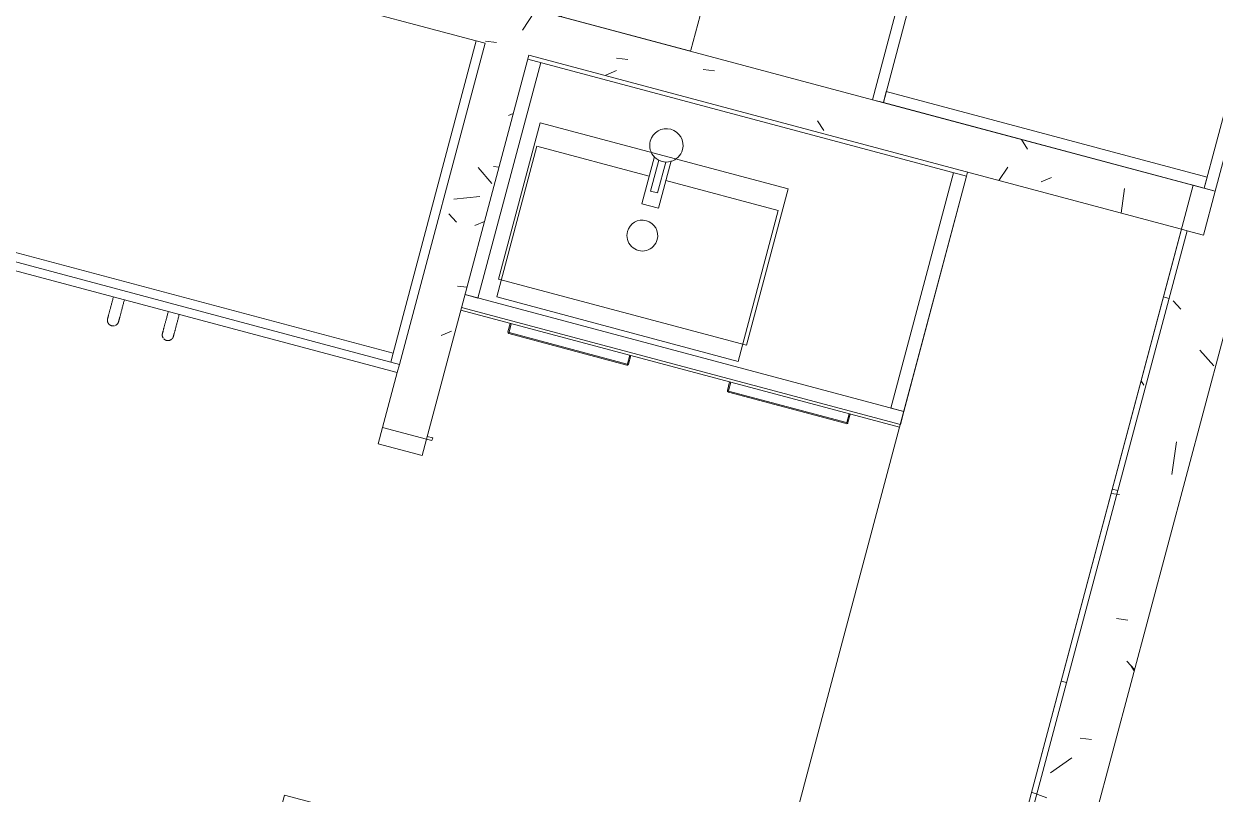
# Model space of a CAD drawing. Header units: metres. Extents: x 689715 to 690980, y 1005284 to 1006835.
# Drawn here: x 690840.132 to 690842.231, y 1005616.037 to 1005617.393 of the extents above; entities that cross this region are included whole.
import ezdxf

# ---------------------------------------------------------------- set-up
doc = ezdxf.new("R2010")
doc.units = ezdxf.units.M
doc.linetypes.add('HIDDEN', pattern=[0.375, 0.25, -0.125])
doc.linetypes.add('PHANTOM', pattern=[2.5, 1.25, -0.25, 0.25, -0.25, 0.25, -0.25])
doc.layers.add('0_HUELLAS CASAS CASTILLA', color=1, linetype='Continuous')
doc.layers.add('0_NUMERO DE LOTE FASE V', color=3, linetype='Continuous')
for name, color, linetype, lineweight in [('Aparatos sanitarios', 8, 'Continuous', 13), ('Bordes comunes', 7, 'Continuous', 13), ('Elementos de detalle', 7, 'Continuous', 13), ('Líneas ocultas', 7, 'HIDDEN', 13), ('Modelos genéricos', 7, 'Continuous', 13), ('Muebles de obra', 8, 'Continuous', 13), ('Muros', 7, 'Continuous', 13), ('Patrón de corte', 7, 'Continuous', 13), ('Puertas', 7, 'Continuous', 13)]:
    doc.layers.add(name, color=color, linetype=linetype, lineweight=lineweight)
pattern_1 = [(49.99999999999996, (0, -2.328306436538696e-10), (0.4377584771638401, -0.03836033982117172), [0.04599999999999997, -0.5029999999999996]), (354.9999999999999, (0, -2.328306436538696e-10), (-0.0843952140696779, 0.4580987315439033), [0.037, -0.402]), (100.451, (0.03600000008009374, -0.003000000258907676), (0.3526758939897786, 0.4199401312074266), [0.03899999999999999, -0.427]), (46.18399999999996, (0, 0.121999999973923), (0.6506308650644553, -0.1004214988211121), [0.06899999999999998, -0.7539999999999997]), (96.63599999999995, (0.05400000012014061, 0.113999999826774), (0.570191611846052, 0.5938707988951815), [0.058, -0.6409999999999998]), (351.1839999999999, (0, 0.121999999973923), (0.5697220635397624, 0.5936975411065765), [0.05499999999999999, -0.6039999999999999]), (21, (0.06099999987054616, 0.09100000001490116), (0.3642747293136029, -0.245780230253577), [0.04599999999999997, -0.5029999999999996]), (326, (0.06099999987054616, 0.09100000001490116), (0.1482769546615402, 0.4415777901075864), [0.03699999999999999, -0.4019999999999999]), (71.451, (0.09099999989848584, 0.07100000022910535), (0.512048302653334, 0.1963072483374968), [0.03900000000000001, -0.4270000000000002]), (37.49999999999998, (0, -2.328306436538696e-10), (0.007375797972208928, 0.2022933454275577), [0.02, -0.3769999999999999, 0.02, -0.3879999999999999, -0.4039999999999999]), (37.49999999999998, (0, -2.328306436538696e-10), (0.007375797972208928, 0.2022933454275577), [-0.8059999999999998, 0.02, -0.384]), (7.49999999999994, (0, -2.328306436538696e-10), (0.1600503399492728, 0.2399435114399267), [0.02, -0.2129999999999999, 0.02, -0.3679999999999999, -0.154]), (7.49999999999994, (0, -2.328306436538696e-10), (0.1600503399492728, 0.2399435114399267), [-0.6209999999999999, 0.02, -0.134]), (327.5, (-0.136000000173226, -2.328306436538696e-10), (0.325416223879766, -0.01404568388630395), [0.02, -0.132, 0.02, -0.455, -0.6309999999999999]), (327.5, (-0.136000000173226, -2.328306436538696e-10), (0.325416223879766, -0.01404568388630395), [-0.6279999999999999, 0.02, -0.6109999999999999]), (317.4999999999999, (-0.1970000000437722, -2.328306436538696e-10), (0.3554815006055005, 0.06081860510782444), [0.01999999999999999, -0.1779999999999999, 0.01999999999999999, -0.2959999999999999, -0.4479999999999997]), (317.4999999999999, (-0.1970000000437722, -2.328306436538696e-10), (0.3554815006055005, 0.06081860510782444), [-0.5139999999999997, 0.01999999999999999, -0.4279999999999998])]

# ---------------------------------------------------------------- blocks, each defined once
blk = doc.blocks.new('PV_PUERTA CORREDERA - _70 x 2_18-1755670-PLANO CLAVE _8 CASAS EN HILERA_ - Dependent 1')
at = {"layer": 'Líneas ocultas', "color": 253}
for p, q in [((0.35, 0.09599999999999326), (0.35, 0.04499999999999325)), ((0.9899999999999999, 0.09599999999999326), (0.35, 0.09599999999999326)), ((0.9899999999999999, 0.09599999999999326), (0.9899999999999999, 0.04499999999999325)), ((0.9899999999999999, 0.04499999999999325), (0.35, 0.04499999999999325))]:
    blk.add_line(p, q, dxfattribs=at)
at = {"layer": 'Puertas', "color": 9, "lineweight": 9}
for p, q in [((-0.3550000000000032, 0.04999999999999662), (-0.3550000000000032, 0.03999999999999715)), ((-0.3500000000000032, 0.04999999999999662), (-0.3550000000000032, 0.04999999999999662)), ((-0.3500000000000032, 0.03999999999999716), (-0.3500000000000032, 0.04999999999999662)), ((0.3550000000000005, 0.04999999999999782), (0.3500000000000001, 0.04999999999999794)), ((0.3500000000000001, 0.04999999999999794), (0.3500000000000001, 0.03999999999999634)), ((0.3550000000000005, 0.03999999999999625), (0.3550000000000005, 0.04999999999999782)), ((-0.3200000000000047, 0.03999999999999669), (-0.3500000000000032, 0.03999999999999663)), ((-0.3200000000000046, -0.04000000000000329), (-0.3200000000000047, 0.03999999999999669)), ((0.3500000000000006, 0.03999999999999781), (0.3200000000000019, 0.03999999999999788)), ((0.3200000000000019, 0.03999999999999788), (0.3200000000000019, -0.04000000000000221)), ((-0.3500000000000031, -0.04000000000000336), (-0.3200000000000046, -0.04000000000000329)), ((0.3200000000000019, -0.04000000000000221), (0.3500000000000003, -0.04000000000000204))]:
    blk.add_line(p, q, dxfattribs=at)
blk = doc.blocks.new('PV_CLOSET - CLOSET DE 1_83-940808-PLANO CLAVE _8 CASAS EN HILERA_ - Dependent 1')
at = {"layer": 'Muebles de obra'}
for p, q in [((0.8990000000000112, -2.97788460557058e-15), (-0.8989999999999845, -2.97788460557058e-15)), ((-0.8989999999999844, -2.97788460557058e-15), (-0.8989999999999844, -0.5689999999999991)), ((0.8990000000000113, -0.5690000000000002), (0.8990000000000112, -2.97788460557058e-15)), ((-0.9150000000000001, -0.585), (0.914999999999998, -0.585)), ((-0.9150000000000001, -0.5999999999999999), (-0.9150000000000001, -0.585)), ((-0.898999999999968, -0.569), (-0.01600000000000015, -0.569)), ((-0.898999999999968, -0.569), (-0.898999999999968, -0.5849999999999996)), ((-0.01600000000000015, -0.5849999999999996), (-0.01600000000000015, -0.569)), ((0.01600000000000015, -0.569), (0.8990000000000322, -0.569)), ((0.01600000000000015, -0.5849999999999996), (0.01600000000000015, -0.569)), ((0.8990000000000322, -0.569), (0.8990000000000322, -0.5849999999999996)), ((0.9149999999999981, -0.585), (0.9149999999999981, -0.5999999999999999)), ((0.9149999999999981, -0.5999999999999999), (-0.915, -0.5999999999999999))]:
    blk.add_line(p, q, dxfattribs=at)
at = {"layer": 'Muebles de obra', "flags": 128}
for points in [[(-0.5175000000000015, -0.6000000000000618), (-0.5175000000000015, -0.6015995733675272), (-0.5175000000000015, -0.6031965877588289), (-0.5175000000000015, -0.6047884882916182), (-0.5175000000000015, -0.6063727282646315), (-0.5175000000000015, -0.6079467732318647), (-0.5175000000000015, -0.609508105057148), (-0.5175000000000015, -0.6110542259426268), (-0.5175000000000015, -0.6125826624247066), (-0.5175000000000015, -0.6140909693310658), (-0.5175000000000015, -0.6155767336924086), (-0.5175000000000015, -0.6170375786027016), (-0.5175000000000015, -0.6184711670217209), (-0.5175000000000015, -0.6198752055138114), (-0.5175000000000015, -0.621247447916897), (-0.5175000000000015, -0.622585698935864), (-0.5175000000000015, -0.6238878176545579), (-0.5175000000000015, -0.6251517209608008), (-0.5175000000000015, -0.6263753868789209), (-0.5175000000000015, -0.6275568578044832), (-0.5175000000000015, -0.628694243636043), (-0.5175000000000015, -0.6297857247988964), (-0.5175000000000015, -0.6308295551560212), (-0.5175000000000015, -0.6318240648015166), (-0.5175000000000015, -0.6327676627321016), (-0.5175000000000015, -0.6336588393923782), (-0.5175000000000015, -0.6344961690897953), (-0.5175000000000015, -0.6352783122754604), (-0.5175000000000015, -0.6360040176871221), (-0.5175000000000015, -0.6366721243509326), (-0.5175000000000015, -0.6372815634387512), (-0.5175000000000015, -0.6378313599780426), (-0.5175000000000015, -0.6383206344116303), (-0.5175000000000015, -0.6387486040047926), (-0.5175000000000015, -0.639114584097474), (-0.5175000000000015, -0.6394179891996002), (-0.5175000000000015, -0.6396583339277285), (-0.5175000000000015, -0.6398352337815677), (-0.5175000000000015, -0.6399484057590843), (-0.5175000000000015, -0.6399976688092605)], [(-0.4975000000000017, -0.6400000000000624), (-0.4975000000000017, -0.6399680042665008), (-0.4975000000000017, -0.6398720682521664), (-0.4975000000000017, -0.639712345434216), (-0.4975000000000017, -0.6394890913350866), (-0.4975000000000017, -0.6392026631137118), (-0.4975000000000017, -0.6388535189941427), (-0.4975000000000017, -0.6384422175324923), (-0.4975000000000017, -0.6379694167233593), (-0.4975000000000017, -0.6374358729471788), (-0.4975000000000017, -0.6368424397601775), (-0.4975000000000017, -0.6361900665288602), (-0.4975000000000017, -0.635479796911233), (-0.4975000000000017, -0.634712767187168), (-0.4975000000000017, -0.6338902044405985), (-0.4975000000000017, -0.633013424596449), (-0.4975000000000017, -0.6320838303154334), (-0.4975000000000017, -0.6311029087500989), (-0.4975000000000017, -0.6300722291656977), (-0.4975000000000017, -0.6289934404296976), (-0.4975000000000017, -0.6278682683739489), (-0.4975000000000017, -0.6266985130337147), (-0.4975000000000017, -0.6254860457680054), (-0.4975000000000017, -0.6242328062657998), (-0.4975000000000017, -0.6229407994429603), (-0.4975000000000017, -0.6216120922347866), (-0.4975000000000017, -0.6202488102893736), (-0.4975000000000017, -0.6188531345670113), (-0.4975000000000017, -0.6174272978511307), (-0.4975000000000017, -0.6159735811763127), (-0.4975000000000017, -0.6144943101791289), (-0.4975000000000017, -0.6129918513776134), (-0.4975000000000017, -0.6114686083853398), (-0.4975000000000017, -0.6099270180661577), (-0.4975000000000017, -0.6083695466357185), (-0.4975000000000017, -0.6067986857160725), (-0.4975000000000017, -0.6052169483495881), (-0.4975000000000017, -0.6036268649786352), (-0.4975000000000017, -0.602030979397405), (-0.4975000000000017, -0.6004318446823922), (-0.4975000000000017, -0.6000000000000628)], [(-0.4175000000000134, -0.6000000000000596), (-0.4175000000000134, -0.601599573367525), (-0.4175000000000134, -0.6031965877588268), (-0.4175000000000134, -0.6047884882916161), (-0.4175000000000134, -0.6063727282646293), (-0.4175000000000134, -0.6079467732318614), (-0.4175000000000134, -0.6095081050571448), (-0.4175000000000134, -0.6110542259426235), (-0.4175000000000134, -0.6125826624247045), (-0.4175000000000134, -0.6140909693310626), (-0.4175000000000134, -0.6155767336924054), (-0.4175000000000134, -0.6170375786026995), (-0.4175000000000134, -0.6184711670217188), (-0.4175000000000134, -0.6198752055138091), (-0.4175000000000134, -0.6212474479168948), (-0.4175000000000134, -0.6225856989358608), (-0.4175000000000134, -0.6238878176545547), (-0.4175000000000134, -0.6251517209607987), (-0.4175000000000134, -0.6263753868789177), (-0.4175000000000134, -0.627556857804481), (-0.4175000000000134, -0.6286942436360408), (-0.4175000000000134, -0.629785724798893), (-0.4175000000000134, -0.6308295551560179), (-0.4175000000000134, -0.6318240648015145), (-0.4175000000000134, -0.6327676627320994), (-0.4175000000000134, -0.633658839392375), (-0.4175000000000134, -0.6344961690897931), (-0.4175000000000134, -0.6352783122754572), (-0.4175000000000134, -0.6360040176871189), (-0.4175000000000134, -0.6366721243509303), (-0.4175000000000134, -0.637281563438748), (-0.4175000000000134, -0.6378313599780405), (-0.4175000000000134, -0.6383206344116271), (-0.4175000000000134, -0.6387486040047894), (-0.4175000000000134, -0.6391145840974708), (-0.4175000000000134, -0.6394179891995981), (-0.4175000000000134, -0.6396583339277264), (-0.4175000000000134, -0.6398352337815644), (-0.4175000000000134, -0.6399484057590821), (-0.4175000000000134, -0.6399976688092583)], [(-0.3975000000000136, -0.6400000000000592), (-0.3975000000000136, -0.6399680042664975), (-0.3975000000000136, -0.6398720682521631), (-0.3975000000000136, -0.6397123454342127), (-0.3975000000000136, -0.6394890913350845), (-0.3975000000000136, -0.6392026631137085), (-0.3975000000000136, -0.6388535189941406), (-0.3975000000000136, -0.6384422175324891), (-0.3975000000000136, -0.6379694167233572), (-0.3975000000000136, -0.6374358729471756), (-0.3975000000000136, -0.6368424397601743), (-0.3975000000000136, -0.636190066528857), (-0.3975000000000136, -0.6354797969112298), (-0.3975000000000136, -0.6347127671871647), (-0.3975000000000136, -0.6338902044405963), (-0.3975000000000136, -0.6330134245964458), (-0.3975000000000136, -0.6320838303154311), (-0.3975000000000136, -0.6311029087500967), (-0.3975000000000136, -0.6300722291656955), (-0.3975000000000136, -0.6289934404296943), (-0.3975000000000136, -0.6278682683739457), (-0.3975000000000136, -0.6266985130337115), (-0.3975000000000136, -0.6254860457680022), (-0.3975000000000136, -0.6242328062657976), (-0.3975000000000136, -0.6229407994429571), (-0.3975000000000136, -0.6216120922347844), (-0.3975000000000136, -0.6202488102893704), (-0.3975000000000136, -0.6188531345670091), (-0.3975000000000136, -0.6174272978511275), (-0.3975000000000136, -0.6159735811763105), (-0.3975000000000136, -0.6144943101791257), (-0.3975000000000136, -0.6129918513776101), (-0.3975000000000136, -0.6114686083853377), (-0.3975000000000136, -0.6099270180661543), (-0.3975000000000136, -0.6083695466357152), (-0.3975000000000136, -0.6067986857160692), (-0.3975000000000136, -0.6052169483495848), (-0.3975000000000136, -0.6036268649786319), (-0.3975000000000136, -0.6020309793974018), (-0.3975000000000136, -0.60043184468239), (-0.3975000000000136, -0.6000000000000596)], [(0.3974999999999833, -0.6000000000000628), (0.3974999999999833, -0.6015995733675282), (0.3974999999999833, -0.60319658775883), (0.3974999999999833, -0.6047884882916194), (0.3974999999999833, -0.6063727282646325), (0.3974999999999833, -0.6079467732318657), (0.3974999999999833, -0.609508105057148), (0.3974999999999833, -0.6110542259426278), (0.3974999999999833, -0.6125826624247077), (0.3974999999999833, -0.6140909693310658), (0.3974999999999833, -0.6155767336924086), (0.3974999999999833, -0.6170375786027027), (0.3974999999999833, -0.618471167021722), (0.3974999999999833, -0.6198752055138125), (0.3974999999999833, -0.6212474479168981), (0.3974999999999833, -0.622585698935863), (0.3974999999999833, -0.623887817654559), (0.3974999999999833, -0.625151720960802), (0.3974999999999833, -0.6263753868789209), (0.3974999999999833, -0.6275568578044843), (0.3974999999999833, -0.628694243636044), (0.3974999999999833, -0.6297857247988964), (0.3974999999999833, -0.6308295551560222), (0.3974999999999833, -0.6318240648015178), (0.3974999999999833, -0.6327676627321026), (0.3974999999999833, -0.6336588393923782), (0.3974999999999833, -0.6344961690897964), (0.3974999999999833, -0.6352783122754604), (0.3974999999999833, -0.6360040176871232), (0.3974999999999833, -0.6366721243509336), (0.3974999999999833, -0.6372815634387512), (0.3974999999999833, -0.6378313599780437), (0.3974999999999833, -0.6383206344116314), (0.3974999999999833, -0.6387486040047926), (0.3974999999999833, -0.6391145840974751), (0.3974999999999833, -0.6394179891996002), (0.3974999999999833, -0.6396583339277296), (0.3974999999999833, -0.6398352337815677), (0.3974999999999833, -0.6399484057590854), (0.3974999999999833, -0.6399976688092616)], [(0.4174999999999831, -0.6400000000000624), (0.4174999999999831, -0.6399680042665018), (0.4174999999999831, -0.6398720682521675), (0.4174999999999831, -0.6397123454342171), (0.4174999999999831, -0.6394890913350877), (0.4174999999999831, -0.6392026631137118), (0.4174999999999831, -0.6388535189941438), (0.4174999999999831, -0.6384422175324934), (0.4174999999999831, -0.6379694167233604), (0.4174999999999831, -0.63743587294718), (0.4174999999999831, -0.6368424397601775), (0.4174999999999831, -0.6361900665288613), (0.4174999999999831, -0.6354797969112341), (0.4174999999999831, -0.6347127671871691), (0.4174999999999831, -0.6338902044405995), (0.4174999999999831, -0.633013424596449), (0.4174999999999831, -0.6320838303154344), (0.4174999999999831, -0.6311029087500999), (0.4174999999999831, -0.6300722291656988), (0.4174999999999831, -0.6289934404296976), (0.4174999999999831, -0.62786826837395), (0.4174999999999831, -0.6266985130337147), (0.4174999999999831, -0.6254860457680054), (0.4174999999999831, -0.6242328062658008), (0.4174999999999831, -0.6229407994429603), (0.4174999999999831, -0.6216120922347876), (0.4174999999999831, -0.6202488102893736), (0.4174999999999831, -0.6188531345670113), (0.4174999999999831, -0.6174272978511318), (0.4174999999999831, -0.6159735811763127), (0.4174999999999831, -0.61449431017913), (0.4174999999999831, -0.6129918513776145), (0.4174999999999831, -0.6114686083853409), (0.4174999999999831, -0.6099270180661577), (0.4174999999999831, -0.6083695466357195), (0.4174999999999831, -0.6067986857160725), (0.4174999999999831, -0.6052169483495881), (0.4174999999999831, -0.6036268649786352), (0.4174999999999831, -0.602030979397405), (0.4174999999999831, -0.6004318446823932), (0.4174999999999831, -0.6000000000000628)], [(0.4975000000000017, -0.6000000000000596), (0.4975000000000017, -0.601599573367525), (0.4975000000000017, -0.6031965877588268), (0.4975000000000017, -0.6047884882916161), (0.4975000000000017, -0.6063727282646304), (0.4975000000000017, -0.6079467732318625), (0.4975000000000017, -0.6095081050571448), (0.4975000000000017, -0.6110542259426246), (0.4975000000000017, -0.6125826624247055), (0.4975000000000017, -0.6140909693310637), (0.4975000000000017, -0.6155767336924054), (0.4975000000000017, -0.6170375786026995), (0.4975000000000017, -0.6184711670217188), (0.4975000000000017, -0.6198752055138091), (0.4975000000000017, -0.6212474479168948), (0.4975000000000017, -0.6225856989358619), (0.4975000000000017, -0.6238878176545558), (0.4975000000000017, -0.6251517209607987), (0.4975000000000017, -0.6263753868789188), (0.4975000000000017, -0.627556857804481), (0.4975000000000017, -0.6286942436360408), (0.4975000000000017, -0.6297857247988942), (0.4975000000000017, -0.630829555156019), (0.4975000000000017, -0.6318240648015145), (0.4975000000000017, -0.6327676627320994), (0.4975000000000017, -0.6336588393923761), (0.4975000000000017, -0.6344961690897931), (0.4975000000000017, -0.6352783122754583), (0.4975000000000017, -0.63600401768712), (0.4975000000000017, -0.6366721243509303), (0.4975000000000017, -0.6372815634387491), (0.4975000000000017, -0.6378313599780405), (0.4975000000000017, -0.6383206344116281), (0.4975000000000017, -0.6387486040047894), (0.4975000000000017, -0.6391145840974719), (0.4975000000000017, -0.6394179891995981), (0.4975000000000017, -0.6396583339277264), (0.4975000000000017, -0.6398352337815655), (0.4975000000000017, -0.6399484057590821), (0.4975000000000017, -0.6399976688092583)], [(0.5175000000000015, -0.6400000000000592), (0.5175000000000015, -0.6399680042664986), (0.5175000000000015, -0.6398720682521641), (0.5175000000000015, -0.6397123454342138), (0.5175000000000015, -0.6394890913350845), (0.5175000000000015, -0.6392026631137097), (0.5175000000000015, -0.6388535189941416), (0.5175000000000015, -0.6384422175324902), (0.5175000000000015, -0.6379694167233572), (0.5175000000000015, -0.6374358729471767), (0.5175000000000015, -0.6368424397601754), (0.5175000000000015, -0.6361900665288581), (0.5175000000000015, -0.6354797969112309), (0.5175000000000015, -0.6347127671871658), (0.5175000000000015, -0.6338902044405963), (0.5175000000000015, -0.6330134245964468), (0.5175000000000015, -0.6320838303154311), (0.5175000000000015, -0.6311029087500978), (0.5175000000000015, -0.6300722291656955), (0.5175000000000015, -0.6289934404296954), (0.5175000000000015, -0.6278682683739467), (0.5175000000000015, -0.6266985130337115), (0.5175000000000015, -0.6254860457680033), (0.5175000000000015, -0.6242328062657976), (0.5175000000000015, -0.6229407994429582), (0.5175000000000015, -0.6216120922347844), (0.5175000000000015, -0.6202488102893714), (0.5175000000000015, -0.6188531345670091), (0.5175000000000015, -0.6174272978511286), (0.5175000000000015, -0.6159735811763105), (0.5175000000000015, -0.6144943101791268), (0.5175000000000015, -0.6129918513776113), (0.5175000000000015, -0.6114686083853388), (0.5175000000000015, -0.6099270180661555), (0.5175000000000015, -0.6083695466357163), (0.5175000000000015, -0.6067986857160703), (0.5175000000000015, -0.6052169483495848), (0.5175000000000015, -0.603626864978633), (0.5175000000000015, -0.6020309793974029), (0.5175000000000015, -0.60043184468239), (0.5175000000000015, -0.6000000000000596)], [(-0.5175000000000015, -0.6400000000000613), (-0.5175000000000015, -0.6399680042665008), (-0.5175000000000015, -0.6398720682521664), (-0.5175000000000015, -0.639712345434216), (-0.5175000000000015, -0.6394890913350866), (-0.5175000000000015, -0.6392026631137118), (-0.5175000000000015, -0.6388535189941427), (-0.5175000000000015, -0.6384422175324923), (-0.5175000000000015, -0.6379694167233593), (-0.5175000000000015, -0.6374358729471788), (-0.5175000000000015, -0.6368424397601775), (-0.5175000000000015, -0.6361900665288602)], [(-0.5140122966052784, -0.647588807081871), (-0.5143105588050747, -0.6473223144403638), (-0.5145979255636226, -0.6470441076577624), (-0.5148739371554152, -0.6467546318055729), (-0.51513815202078, -0.6464543499834057), (-0.5153901474722982, -0.6461437425781185), (-0.5156295203710015, -0.645823306495303), (-0.5158558877713144, -0.6454935543643331), (-0.5160688875336905, -0.6451550137182767), (-0.5162681789039446, -0.6448082261499479), (-0.5164534430583957, -0.6444537464454798), (-0.5166243836139218, -0.6440921416967819), (-0.5167807271020951, -0.6437239903943123), (-0.5169222234066885, -0.6433498815016204), (-0.5170486461637992, -0.6429704135131303), (-0.5171597931239817, -0.6425861934966726), (-0.5172554864758143, -0.642197836122313), (-0.5173355731303427, -0.6418059626790039), (-0.5173999249660071, -0.6414112000806599), (-0.5174484390335963, -0.6410141798632284), (-0.5174810377209521, -0.6406155371743602), (-0.517497668877131, -0.6402159097573229), (-0.5175000000000015, -0.6400000000000613)], [(-0.4975000000000017, -0.6400000000000613), (-0.4975079989333924, -0.6403998933419274), (-0.4975319829369749, -0.6407991469397532), (-0.4975719136414641, -0.6411971220729504), (-0.4976277271662454, -0.6415931820662032), (-0.4976993342215885, -0.6419866933080118), (-0.4977866202514825, -0.6423770262643327), (-0.4978894456168929, -0.6427635564857032), (-0.4980076458191774, -0.6431456656062233), (-0.4981410317632226, -0.6435227423328126), (-0.4982893900599745, -0.6438941834231489), (-0.4984524833678028, -0.644259394650721), (-0.4986300507722093, -0.6446177917554758), (-0.4988218082032242, -0.644968801378499), (-0.4990274488898677, -0.6453118619792707), (-0.4992466438509053, -0.6456464247340122), (-0.4994790424211606, -0.6459719544136854), (-0.499724272812492, -0.6462879302402461), (-0.4999819427085948, -0.6465938467197762), (-0.5002516398925935, -0.6468892144511672), (-0.5005329329065301, -0.6471735609090569), (-0.5008253717415878, -0.6474464311997703), (-0.5011284885580178, -0.6477073887890512), (-0.5014417984335674, -0.6479560162004251), (-0.501764800139278, -0.648191915683071), (-0.5020969769413209, -0.6484147098481408), (-0.5024377974276747, -0.6486240422724958), (-0.502786716358265, -0.6488195780689121), (-0.5031431755372356, -0.649001004421827), (-0.5035066047059393, -0.649168031087779), (-0.5038764224552359, -0.6493203908597337), (-0.5042520371556142, -0.6494578399945571), (-0.5046328479036816, -0.6495801586029543), (-0.5050182454834782, -0.6496871510012451), (-0.5054076133410863, -0.6497786460244147), (-0.5058003285709987, -0.6498544972999465), (-0.50619576291262, -0.6499145834819786), (-0.5065932837553591, -0.6499588084454375), (-0.5069922551506647, -0.6499871014398177), (-0.5073920388294212, -0.6499994172023615), (-0.5077919952230158, -0.6499957360304769), (-0.5081914844865425, -0.6499760638132532), (-0.508589867522401, -0.649940432022043), (-0.5089865070027146, -0.6498888976601086), (-0.5093807683889313, -0.6498215431714373), (-0.5097720209469321, -0.649738476308843), (-0.5101596387560915, -0.649639829961586), (-0.510543001710601, -0.6495257619427779), (-0.5109214965115114, -0.6493964547369145), (-0.5112945176478845, -0.6492521152079433), (-0.5116614683654733, -0.6490929742683189), (-0.5120217616214111, -0.6489192865095949), (-0.5123748210233466, -0.6487313297951375)], [(-0.4975000000000017, -0.6383206344116303), (-0.4975000000000017, -0.6387486040047915), (-0.4975000000000017, -0.639114584097474), (-0.4975000000000017, -0.6394179891996002), (-0.4975000000000017, -0.6396583339277285), (-0.4975000000000017, -0.6398352337815666), (-0.4975000000000017, -0.6399484057590843), (-0.4975000000000017, -0.6399976688092605)], [(-0.4175000000000134, -0.6400000000000592), (-0.4175000000000134, -0.6399680042664975), (-0.4175000000000134, -0.6398720682521631), (-0.4175000000000134, -0.6397123454342127), (-0.4175000000000134, -0.6394890913350845), (-0.4175000000000134, -0.6392026631137085), (-0.4175000000000134, -0.6388535189941406), (-0.4175000000000134, -0.6384422175324891), (-0.4175000000000134, -0.637969416723356)], [(-0.4024377974276866, -0.6486240422724926), (-0.4027867163582748, -0.6488195780689089), (-0.4031431755372454, -0.6490010044218237), (-0.4035066047059513, -0.6491680310877769), (-0.4038764224552456, -0.6493203908597316), (-0.4042520371556261, -0.6494578399945539), (-0.4046328479036956, -0.649580158602951), (-0.4050182454834901, -0.6496871510012419), (-0.4054076133411004, -0.6497786460244125), (-0.4058003285710106, -0.6498544972999433), (-0.4061957629126319, -0.6499145834819753), (-0.4065932837553688, -0.6499588084454343), (-0.4069922551506788, -0.6499871014398145), (-0.4073920388294309, -0.6499994172023583), (-0.4077919952230256, -0.6499957360304737), (-0.4081914844865544, -0.6499760638132511), (-0.4085898675224108, -0.6499404320220397), (-0.4089865070027286, -0.6498888976601053), (-0.4093807683889432, -0.649821543171434), (-0.4097720209469461, -0.6497384763088397), (-0.4101596387561034, -0.6496398299615828), (-0.4105430017106107, -0.6495257619427747), (-0.4109214965115212, -0.6493964547369112), (-0.4112945176478964, -0.6492521152079401), (-0.4116614683654853, -0.6490929742683157), (-0.412021761621423, -0.6489192865095916), (-0.4123748210233564, -0.6487313297951341), (-0.4127200817515613, -0.6485294048155875), (-0.4130569914625196, -0.6483138346078454), (-0.4133850111725692, -0.648084964038254), (-0.4137036161201407, -0.647843159250904), (-0.4140122966052881, -0.6475888070818688), (-0.4143105588050865, -0.6473223144403616), (-0.4145979255636345, -0.6470441076577603), (-0.4148739371554271, -0.6467546318055708), (-0.4151381520207918, -0.6464543499834025), (-0.4153901474723101, -0.6461437425781151), (-0.4156295203710135, -0.6458233064952997), (-0.4158558877713285, -0.6454935543643299), (-0.4160688875337046, -0.6451550137182734), (-0.4162681789039565, -0.6448082261499447), (-0.4164534430584098, -0.6444537464454765), (-0.4166243836139337, -0.6440921416967786), (-0.416780727102107, -0.64372399039431), (-0.4169222234067003, -0.6433498815016172), (-0.417048646163809, -0.6429704135131271), (-0.4171597931239936, -0.6425861934966705), (-0.4172554864758241, -0.6421978361223097), (-0.4173355731303546, -0.6418059626790007), (-0.4173999249660189, -0.6414112000806577), (-0.4174484390336103, -0.6410141798632252), (-0.4174810377209662, -0.6406155371743579), (-0.417497668877143, -0.6402159097573197), (-0.4175000000000134, -0.6400000000000592)], [(-0.3975000000000136, -0.6400000000000592), (-0.3975079989334043, -0.6403998933419253), (-0.3975319829369868, -0.6407991469397509), (-0.397571913641476, -0.6411971220729472), (-0.3976277271662573, -0.6415931820662011), (-0.3976993342216004, -0.6419866933080096), (-0.3977866202514922, -0.6423770262643294), (-0.3978894456169069, -0.6427635564856999), (-0.3980076458191893, -0.6431456656062201), (-0.3981410317632345, -0.6435227423328094), (-0.3982893900599843, -0.6438941834231456), (-0.3984524833678147, -0.6442593946507189), (-0.3986300507722212, -0.6446177917554726), (-0.3988218082032383, -0.6449688013784958), (-0.3990274488898796, -0.6453118619792675), (-0.3992466438509172, -0.6456464247340089), (-0.3994790424211703, -0.6459719544136822), (-0.3997242728125039, -0.6462879302402429), (-0.3999819427086045, -0.6465938467197739), (-0.4002516398926053, -0.646889214451164), (-0.400532932906542, -0.6471735609090536), (-0.4008253717416019, -0.647446431199767)], [(-0.3975000000000136, -0.6360040176871189), (-0.3975000000000136, -0.6366721243509292), (-0.3975000000000136, -0.637281563438748), (-0.3975000000000136, -0.6378313599780394), (-0.3975000000000136, -0.6383206344116271), (-0.3975000000000136, -0.6387486040047894), (-0.3975000000000136, -0.6391145840974708), (-0.3975000000000136, -0.639417989199597), (-0.3975000000000136, -0.6396583339277253), (-0.3975000000000136, -0.6398352337815644), (-0.3975000000000136, -0.6399484057590811), (-0.3975000000000136, -0.6399976688092572)], [(0.3974999999999833, -0.6400000000000624), (0.3974999999999833, -0.6399680042665018), (0.3974999999999833, -0.6398720682521664), (0.3974999999999833, -0.6397123454342171), (0.3974999999999833, -0.6394890913350877), (0.3974999999999833, -0.6392026631137118), (0.3974999999999833, -0.6388535189941438), (0.3974999999999833, -0.6384422175324934), (0.3974999999999833, -0.6379694167233604)], [(0.41256220257231, -0.6486240422724958), (0.4122132836417197, -0.6488195780689121), (0.4118568244627491, -0.649001004421827), (0.4114933952940454, -0.6491680310877801), (0.4111235775447489, -0.6493203908597337), (0.4107479628443705, -0.6494578399945582), (0.4103671520963032, -0.6495801586029543), (0.4099817545165066, -0.6496871510012451), (0.4095923866588962, -0.6497786460244157), (0.4091996714289861, -0.6498544972999476), (0.4088042370873626, -0.6499145834819786), (0.4084067162446257, -0.6499588084454386), (0.4080077448493179, -0.6499871014398177), (0.4076079611705636, -0.6499994172023615), (0.4072080047769689, -0.649995736030478), (0.4068085155134401, -0.6499760638132532), (0.4064101324775837, -0.649940432022043), (0.4060134929972701, -0.6498888976601086), (0.4056192316110535, -0.6498215431714384), (0.4052279790530527, -0.6497384763088441), (0.4048403612438933, -0.649639829961586), (0.4044569982893838, -0.6495257619427779), (0.4040785034884733, -0.6493964547369155), (0.4037054823521002, -0.6492521152079445), (0.4033385316345114, -0.6490929742683189), (0.4029782383785736, -0.648919286509596), (0.4026251789766381, -0.6487313297951375), (0.4022799182484353, -0.6485294048155907), (0.401943008537477, -0.6483138346078486), (0.4016149888274297, -0.6480849640382572), (0.4012963838798559, -0.6478431592509061), (0.4009877033947086, -0.647588807081872), (0.4006894411949101, -0.6473223144403649), (0.4004020744363621, -0.6470441076577635), (0.4001260628445696, -0.646754631805574), (0.3998618479792048, -0.6464543499834068), (0.3996098525276865, -0.6461437425781185), (0.3993704796289832, -0.645823306495303), (0.3991441122286703, -0.6454935543643331), (0.3989311124662942, -0.6451550137182767), (0.3987318210960402, -0.644808226149949), (0.3985465569415891, -0.6444537464454808), (0.3983756163860629, -0.6440921416967819), (0.3982192728978897, -0.6437239903943123), (0.3980777765932963, -0.6433498815016215), (0.3979513538361855, -0.6429704135131314), (0.397840206876003, -0.6425861934966737), (0.3977445135241704, -0.642197836122313), (0.397664426869642, -0.641805962679005), (0.3976000750339777, -0.6414112000806609), (0.3975515609663886, -0.6410141798632284), (0.3975189622790326, -0.6406155371743611), (0.3975023311228537, -0.640215909757324), (0.3974999999999833, -0.6400000000000624)], [(0.4174999999999831, -0.6400000000000624), (0.4174920010665923, -0.6403998933419285), (0.4174680170630077, -0.6407991469397543), (0.4174280863585206, -0.6411971220729515), (0.4173722728337394, -0.6415931820662043), (0.4173006657783962, -0.6419866933080128), (0.4172133797485023, -0.6423770262643337), (0.4171105543830919, -0.6427635564857032), (0.4169923541808073, -0.6431456656062233), (0.4168589682367622, -0.6435227423328126), (0.4167106099400102, -0.6438941834231489), (0.4165475166321841, -0.6442593946507221), (0.4163699492277754, -0.644617791755477), (0.4161781917967584, -0.644968801378499), (0.4159725511101171, -0.6453118619792707), (0.4157533561490794, -0.6456464247340122), (0.4155209575788242, -0.6459719544136854), (0.4152757271874927, -0.6462879302402472), (0.41501805729139, -0.6465938467197773), (0.4147483601073913, -0.6468892144511672), (0.4144670670934547, -0.6471735609090569), (0.414174628258397, -0.6474464311997703)], [(0.4174999999999831, -0.6360040176871232), (0.4174999999999831, -0.6366721243509336), (0.4174999999999831, -0.6372815634387512), (0.4174999999999831, -0.6378313599780437), (0.4174999999999831, -0.6383206344116303), (0.4174999999999831, -0.6387486040047926), (0.4174999999999831, -0.6391145840974751), (0.4174999999999831, -0.6394179891996002), (0.4174999999999831, -0.6396583339277296), (0.4174999999999831, -0.6398352337815677), (0.4174999999999831, -0.6399484057590854), (0.4174999999999831, -0.6399976688092616)], [(0.4975000000000017, -0.6400000000000592), (0.4975000000000017, -0.6399680042664986), (0.4975000000000017, -0.6398720682521631), (0.4975000000000017, -0.6397123454342138), (0.4975000000000017, -0.6394890913350845), (0.4975000000000017, -0.6392026631137085), (0.4975000000000017, -0.6388535189941406), (0.4975000000000017, -0.6384422175324902), (0.4975000000000017, -0.6379694167233572), (0.4975000000000017, -0.6374358729471767), (0.4975000000000017, -0.6368424397601754), (0.4975000000000017, -0.636190066528857)], [(0.5009877033947248, -0.6475888070818688), (0.5006894411949306, -0.6473223144403616), (0.5004020744363805, -0.6470441076577614), (0.5001260628445902, -0.6467546318055708), (0.4998618479792232, -0.6464543499834036), (0.4996098525277072, -0.6461437425781162), (0.4993704796290038, -0.6458233064953008), (0.4991441122286865, -0.6454935543643299), (0.4989311124663126, -0.6451550137182744), (0.4987318210960586, -0.6448082261499457), (0.4985465569416075, -0.6444537464454776), (0.4983756163860814, -0.6440921416967796), (0.4982192728979081, -0.64372399039431), (0.4980777765933147, -0.6433498815016182), (0.4979513538362061, -0.6429704135131281), (0.4978402068760214, -0.6425861934966705), (0.4977445135241888, -0.6421978361223109), (0.4976644268696604, -0.6418059626790017), (0.4976000750339961, -0.6414112000806577), (0.497551560966407, -0.6410141798632252), (0.497518962279051, -0.6406155371743579), (0.4975023311228721, -0.6402159097573208), (0.4975000000000017, -0.6400000000000592)], [(0.5175000000000015, -0.6400000000000592), (0.517492001066613, -0.6403998933419253), (0.5174680170630283, -0.6407991469397509), (0.5174280863585412, -0.6411971220729483), (0.5173722728337578, -0.6415931820662011), (0.5173006657784146, -0.6419866933080096), (0.5172133797485208, -0.6423770262643305), (0.5171105543831103, -0.6427635564857009), (0.5169923541808257, -0.6431456656062212), (0.5168589682367806, -0.6435227423328105), (0.5167106099400286, -0.6438941834231467), (0.5165475166322026, -0.6442593946507189), (0.516369949227796, -0.6446177917554737), (0.5161781917967789, -0.6449688013784958), (0.5159725511101355, -0.6453118619792675), (0.5157533561490979, -0.64564642473401), (0.5155209575788448, -0.6459719544136833), (0.5152757271875111, -0.646287930240244), (0.5150180572914106, -0.6465938467197739), (0.5147483601074098, -0.646889214451164), (0.5144670670934731, -0.6471735609090536), (0.5141746282584153, -0.6474464311997681), (0.5138715114419875, -0.647707388789049), (0.5135582015664358, -0.6479560162004229), (0.5132351998607252, -0.6481919156830689), (0.5129030230586823, -0.6484147098481385), (0.5125622025723306, -0.6486240422724926), (0.5122132836417381, -0.6488195780689089), (0.5118568244627696, -0.6490010044218237), (0.5114933952940638, -0.6491680310877769), (0.5111235775447673, -0.6493203908597316), (0.510747962844389, -0.649457839994555), (0.5103671520963217, -0.6495801586029522), (0.509981754516525, -0.6496871510012419), (0.5095923866589168, -0.6497786460244125), (0.5091996714290046, -0.6498544972999444), (0.5088042370873832, -0.6499145834819753), (0.5084067162446442, -0.6499588084454354), (0.5080077448493385, -0.6499871014398145), (0.5076079611705842, -0.6499994172023594), (0.5072080047769874, -0.6499957360304748), (0.5068085155134607, -0.6499760638132511), (0.5064101324776021, -0.6499404320220408), (0.5060134929972886, -0.6498888976601064), (0.5056192316110718, -0.649821543171435), (0.5052279790530712, -0.6497384763088409), (0.5048403612439117, -0.6496398299615839), (0.5044569982894022, -0.6495257619427758), (0.5040785034884917, -0.6493964547369123), (0.5037054823521208, -0.6492521152079411), (0.5033385316345298, -0.6490929742683168), (0.502978238378592, -0.6489192865095926), (0.5026251789766587, -0.6487313297951353)], [(0.5175000000000015, -0.6383206344116281), (0.5175000000000015, -0.6387486040047894), (0.5175000000000015, -0.6391145840974719), (0.5175000000000015, -0.6394179891995981), (0.5175000000000015, -0.6396583339277264), (0.5175000000000015, -0.6398352337815644), (0.5175000000000015, -0.6399484057590821), (0.5175000000000015, -0.6399976688092583)]]:
    blk.add_lwpolyline(points, dxfattribs=at)
blk = doc.blocks.new('EXTRACTOR COCINA - EXTRACTOR-1525636-PLANO CLAVE _8 CASAS EN HILERA_ - Dependent 1')
at = {"layer": 'Elementos de detalle'}
for p, q in [((-0.4500000610351563, -0.2270370330810547), (-0.4500000610351563, 0.2229629974365235)), ((-0.4500000610351563, 0.2229629974365235), (0.4500000000000001, 0.2229629974365235)), ((-0.04843149566650391, 0.2229629974365235), (-0.04842843246459961, 0.2270380554199219)), ((-0.03512816238403321, 0.2229629974365235), (-0.04843149566650391, 0.2229629974365235)), ((-0.04842843246459961, 0.2270380554199219), (-0.04738590240478516, 0.2270380554199219)), ((-0.04738590240478516, 0.2270380554199219), (-0.04633522033691406, 0.2270380554199219)), ((-0.04633522033691406, 0.2270380554199219), (-0.04442385864257813, 0.2270380554199219)), ((-0.04442385864257813, 0.2270380554199219), (-0.04307334899902344, 0.2270380554199219)), ((-0.04307334899902344, 0.2270380554199219), (-0.04132601165771484, 0.2270380554199219)), ((-0.04132601165771484, 0.2270380554199219), (-0.03940132141113282, 0.2270380554199219)), ((-0.03940132141113282, 0.2270380554199219), (-0.03818650817871094, 0.2270380554199219)), ((-0.03818650817871094, 0.2270380554199219), (-0.03715181350708008, 0.2270380554199219)), ((-0.03715181350708008, 0.2270380554199219), (-0.03520552825927735, 0.2270380554199219)), ((-0.03520552825927735, 0.2270380554199219), (-0.03512816238403321, 0.2229629974365235)), ((-0.0178673267364502, 0.2229629974365235), (-0.01782102584838867, 0.2270380554199219)), ((-0.004551395893096924, 0.2229629974365235), (-0.0178673267364502, 0.2229629974365235)), ((-0.01782102584838867, 0.2270380554199219), (-0.01631033325195312, 0.2270380554199219)), ((-0.01631033325195312, 0.2270380554199219), (-0.01493569469451904, 0.2270380554199219)), ((-0.01493569469451904, 0.2270380554199219), (-0.0137745943069458, 0.2270380554199219)), ((-0.0137745943069458, 0.2270380554199219), (-0.01247170639038086, 0.2270380554199219)), ((-0.01247170639038086, 0.2270380554199219), (-0.01144563102722168, 0.2270380554199219)), ((-0.01144563102722168, 0.2270380554199219), (-0.008809767723083495, 0.2270380554199219)), ((-0.008809767723083495, 0.2270380554199219), (-0.007056719779968262, 0.2270380554199219)), ((-0.007056719779968262, 0.2270380554199219), (-0.005690794944763183, 0.2270380554199219)), ((-0.005690794944763183, 0.2270380554199219), (-0.004671271800994874, 0.2270380554199219)), ((-0.004671271800994874, 0.2270380554199219), (-0.004551395893096924, 0.2229629974365235)), ((0.01270486831665039, 0.2229629974365235), (0.01271872997283936, 0.2270380554199219)), ((0.02601736450195313, 0.2229629974365235), (0.01270486831665039, 0.2229629974365235)), ((0.01271872997283936, 0.2270380554199219), (0.01438150024414063, 0.2270380554199219)), ((0.01438150024414063, 0.2270380554199219), (0.01593873882293701, 0.2270380554199219)), ((0.01593873882293701, 0.2270380554199219), (0.01718527603149414, 0.2270380554199219)), ((0.01718527603149414, 0.2270380554199219), (0.01851020812988281, 0.2270380554199219)), ((0.01851020812988281, 0.2270380554199219), (0.01982891273498535, 0.2270380554199219)), ((0.01982891273498535, 0.2270380554199219), (0.02106710815429687, 0.2270380554199219)), ((0.02106710815429687, 0.2270380554199219), (0.02219159317016602, 0.2270380554199219)), ((0.02219159317016602, 0.2270380554199219), (0.02327238845825196, 0.2270380554199219)), ((0.02327238845825196, 0.2270380554199219), (0.02469136619567871, 0.2270380554199219)), ((0.02469136619567871, 0.2270380554199219), (0.02601736450195313, 0.2270380554199219)), ((0.02601736450195313, 0.2270380554199219), (0.02601736450195313, 0.2229629974365235)), ((0.04327361297607422, 0.2229629974365235), (0.04355775451660156, 0.2270380554199219)), ((0.05658953094482422, 0.2229629974365235), (0.04327361297607422, 0.2229629974365235)), ((0.04355775451660156, 0.2270380554199219), (0.04470774078369141, 0.2270380554199219)), ((0.04470774078369141, 0.2270380554199219), (0.04612701034545898, 0.2270380554199219)), ((0.04612701034545898, 0.2270380554199219), (0.04722014617919922, 0.2270380554199219)), ((0.04722014617919922, 0.2270380554199219), (0.04880635452270508, 0.2270380554199219)), ((0.04880635452270508, 0.2270380554199219), (0.04982373809814453, 0.2270380554199219)), ((0.04982373809814453, 0.2270380554199219), (0.05119390487670899, 0.2270380554199219)), ((0.05119390487670899, 0.2270380554199219), (0.05249679183959961, 0.2270380554199219)), ((0.05249679183959961, 0.2270380554199219), (0.05365789413452149, 0.2270380554199219)), ((0.05365789413452149, 0.2270380554199219), (0.05503253173828125, 0.2270380554199219)), ((0.05503253173828125, 0.2270380554199219), (0.0563392333984375, 0.2270380554199219)), ((0.0563392333984375, 0.2270380554199219), (0.05658953094482422, 0.2229629974365235)), ((0.4500000000000001, 0.2229629974365235), (0.4500000000000001, -0.2270370330810547)), ((-0.1183758926391602, 0.01796341133117676), (-0.1163758926391602, 0.01996341133117676)), ((-0.1183758926391602, -0.2250369415283203), (-0.1183758926391602, 0.01796341133117676)), ((-0.1163758926391602, 0.01996341133117676), (0.1166241226196289, 0.01996341133117676)), ((0.1166241226196289, 0.01996341133117676), (0.1186241226196289, 0.01796341133117676)), ((0.1186241226196289, 0.01796341133117676), (0.1186241226196289, -0.2250369415283203)), ((0.4500000000000001, -0.2270370330810547), (-0.4500000610351563, -0.2270370330810547)), ((-0.1163758926391602, -0.2270369415283203), (-0.1183758926391602, -0.2250369415283203)), ((0.1166241226196289, -0.2270369415283203), (-0.1163758926391602, -0.2270369415283203)), ((0.1186241226196289, -0.2250369415283203), (0.1166241226196289, -0.2270369415283203))]:
    blk.add_line(p, q, dxfattribs=at)
blk = doc.blocks.new('MUEBLE DE BAÑO L - TIPO 0_80 2-1878122-PLANO CLAVE _8 CASAS EN HILERA_ - Dependent 1')
at = {"layer": 'Muebles de obra'}
for p, q in [((-0.3764673926464001, -0.04731497722010621), (-0.3764673926463994, -0.4764673926475734)), ((0.3764673926464095, -0.4764673926475808), (0.3764673926464103, -0.04732962913143406)), ((0.400000000000005, -0.04732962913143418), (0.4000000000000042, -0.4764673926475808)), ((-0.3999999999999941, -0.4764673926475725), (0.4000000000000059, -0.4764673926475712)), ((-0.3999999999999941, -0.4764673926475735), (-0.3764673926463994, -0.4764673926475734)), ((0.3764673926464095, -0.4764673926475808), (0.4000000000000042, -0.4764673926475808)), ((0.4000000000000059, -0.4764673926475712), (0.400000000000006, -0.5000000000009851)), ((-0.3999999999999941, -0.5000000000009864), (0.400000000000006, -0.5000000000009851)), ((-0.3099999999999895, -0.5205000000009877), (-0.3099999999999896, -0.505000000000001)), ((-0.3079999999999894, -0.5205000000009877), (-0.3079999999999896, -0.505000000000001)), ((-0.0924999999999895, -0.5210000000009856), (-0.3074999999999895, -0.5210000000009877)), ((-0.3074999999999895, -0.5230000000009877), (-0.0924999999999895, -0.5230000000009857)), ((-0.09199999999998967, -0.5050000000000011), (-0.09199999999998952, -0.5205000000009856)), ((-0.08999999999998949, -0.5205000000009856), (-0.08999999999998964, -0.505000000000001)), ((0.08999999999998874, -0.5050000000000018), (0.08999999999998871, -0.5205000000009844)), ((0.09199999999998873, -0.5205000000009845), (0.09199999999998877, -0.5050000000000018)), ((0.3074999999999887, -0.521000000000985), (0.09249999999998869, -0.5210000000009845)), ((0.09249999999998869, -0.5230000000009845), (0.3074999999999887, -0.523000000000985)), ((0.3079999999999888, -0.5050000000000017), (0.3079999999999887, -0.520500000000985)), ((0.3099999999999887, -0.5050000000000017), (0.3099999999999887, -0.520500000000985)), ((0.400000000000005, -0.505000000000002), (0.400000000000005, -1.225000000000988)), ((0.400000000000005, -1.225000000000988), (0.7900000000000089, -1.225000000000988))]:
    blk.add_line(p, q, dxfattribs=at)
for centre, radius, start, end in [((-0.3074999999999895, -0.5205000000009877), 0.002500000000000002, 180, 269.9999999999996), ((-0.3074999999999895, -0.5205000000009877), 0.0004999999999999449, 180, 269.9999999999996), ((-0.3074999999999895, -0.5205000000009877), 0.0004999999999999449, 180, 269.9999999999996), ((-0.09249999999998951, -0.5205000000009856), 0.0004999999999999866, 269.9999999999996, 0), ((-0.09249999999998951, -0.5205000000009856), 0.002500000000000002, 269.9999999999996, 0), ((-0.09249999999998951, -0.5205000000009856), 0.0004999999999999866, 269.9999999999996, 0), ((0.09249999999998872, -0.5205000000009845), 0.002500000000000003, 179.9999999999999, 269.9999999999998), ((0.09249999999998872, -0.5205000000009845), 0.0004999999999999866, 180, 269.9999999999996), ((0.09249999999998872, -0.5205000000009845), 0.0004999999999999866, 180, 269.9999999999996), ((0.3074999999999887, -0.5205000000009851), 0.0004999999999999449, 269.9999999999996, 0), ((0.3074999999999887, -0.5205000000009851), 0.002499999999999947, 269.9999999999996, 0), ((0.3074999999999887, -0.5205000000009851), 0.0004999999999999449, 269.9999999999996, 0)]:
    blk.add_arc(centre, radius, start, end, dxfattribs=at)
blk = doc.blocks.new('LAVAMANOS AMPHORA - PONTUS 60-1893574-PLANO CLAVE _8 CASAS EN HILERA_ - Dependent 1')
at = {"layer": 'Aparatos sanitarios', "color": 254}
for p, q in [((0.2500681819380901, 0.5050000000000012), (-0.5499318180619113, 0.5050000000000012)), ((-0.5499318180619113, 0.5050000000000012), (-0.5499318180619113, 0.04732962913143372)), ((-0.2451081989639602, 0.4661999999999999), (0.1950681819380908, 0.4661999999999999)), ((-0.2451081989639602, 0.1914665333505249), (-0.2451081989639602, 0.4661999999999999)), ((0.1950681819380908, 0.4661999999999999), (0.1950681819380908, 0.1914665333505249)), ((-0.2518527618041072, 0.15), (-0.2518527618041072, 0.4349999999999999)), ((-0.2518527618041072, 0.4349999999999999), (0.200068181938088, 0.4349999999999999)), ((0.2000681819380881, 0.4349999999999999), (0.2000681819380881, 0.15)), ((-0.04017973422658132, 0.2415312500000228), (-0.04017973422658161, 0.1552111950436068)), ((-0.009856208512938822, 0.2415312500000228), (-0.04017973422658132, 0.2415312500000228)), ((-0.0098562085129391, 0.155489813629578), (-0.009856208512938822, 0.2415312500000228)), ((-0.0313700085129405, 0.2161312500000072), (-0.03137000851294077, 0.1598805509014223)), ((-0.01867000851294083, 0.2161312500000072), (-0.0313700085129405, 0.2161312500000072)), ((-0.0186700085129411, 0.1598805509014221), (-0.01867000851294083, 0.2161312500000072)), ((-0.04017973422657088, 0.1914665333505249), (-0.2451081989639602, 0.1914665333505249)), ((0.1950681819380908, 0.1914665333505249), (-0.009856208512938607, 0.1914665333505249)), ((0.2000681819380881, 0.15), (-0.2518527618041072, 0.15)), ((0.2500000000000082, 0.04750000000004443), (-0.549931818061903, 0.04750000000004768)), ((-0.5499318180619086, 0.04249999999999535), (-0.5499318180619086, 0.04749999999998787)), ((-0.5499318180619087, 0.03999999999999339), (-0.5499318180619086, 0.04249999999999535)), ((0.2499999999999999, 0.04749999999998418), (0.2499999999999998, 0.04249999999999168)), ((0.2499999999999999, 0.04249999999999165), (0.2499999999999999, 0.03999999999998969))]:
    blk.add_line(p, q, dxfattribs=at)
for centre, radius, start, end in [((-0.02502000851293865, 0.2956400697932989), 0.02717799999999883, 359.9999999999992, 179.9999999999994), ((-0.02502000851293865, 0.2956400697932989), 0.02717799999999877, 179.9999999999997, 359.9999999999992), ((-0.02502000851293918, 0.131200000000016), 0.02937509999996871, 359.9999999999992, 179.9999999999994), ((-0.02502000851293718, 0.1311999999999978), 0.02937509999998627, 77.51585301925984, 102.4841469807401), ((-0.02502000851293918, 0.131200000000016), 0.02937509999996869, 179.9999999999997, 359.9999999999993)]:
    blk.add_arc(centre, radius, start, end, dxfattribs=at)
blk = doc.blocks.new('MUEBLES COCINA CASTILLA 2 - MUEBLES COCINA CASTILLA 2-1876569-PLANO CLAVE _8 CASAS EN HILERA_ - Dependent 1')
at = {"layer": 'Modelos genéricos', "color": 9, "lineweight": 9}
for p, q in [((-1.45, 1.900000000000001), (-1.469999999999998, 1.900000000000001)), ((-1.469999999999998, 1.900000000000001), (-1.469999999999998, 1.200000000000004)), ((-0.8650000000000015, 1.900000000000001), (-1.450000000000001, 1.900000000000001)), ((-1.450000000000001, 1.900000000000001), (-1.450000000000001, 1.880000000000006)), ((-1.45, 1.200000000000004), (-1.45, 1.900000000000001)), ((-0.8650000000000015, 1.880000000000006), (-0.8650000000000015, 1.900000000000001)), ((-0.8449999999999995, 1.900000000000001), (-0.8650000000000004, 1.900000000000001)), ((-0.8650000000000004, 1.900000000000001), (-0.8650000000000004, 1.580000000000005)), ((-1.450000000000001, 1.880000000000006), (-0.8650000000000015, 1.880000000000006))]:
    blk.add_line(p, q, dxfattribs=at)
blk = doc.blocks.new('012-AR_CASTILLA_MODELO B_rvt-1-PLANO CLAVE _8 CASAS EN HILERA_ - Dependent 1')
at = {"layer": 'Patrón de corte'}
h = blk.add_hatch(dxfattribs=at)
h.set_pattern_fill('BLOQUES', color=254, scale=0.9999999999999999, angle=90.00000000000007, style=0, pattern_type=2)
h.set_pattern_definition([(4.929859756268451e-14, (7.5519999996759, 89.2879999994766), (-5.828670879282072e-16, 0.35), [])])
h.paths.add_polyline_path([(7.55183760158252, 87.77771324035712), (7.561837601475418, 87.77771324035712), (7.561837601708248, 90.31001323997043), (7.551837601698935, 90.31001324066892), (7.551837601698935, 87.86425772332586)], flags=0)
h.paths.add_polyline_path([(7.55183760158252, 90.33541324012913), (7.561837601359002, 90.33541324059479), (7.561837601475418, 90.79771324037574), (7.551837601524312, 90.79771324037574), (7.551837601466104, 90.43206992023624)], flags=0)
h = blk.add_hatch(dxfattribs=at)
h.set_pattern_fill('HORMIGÓN', color=254, scale=0.9999999999999999, style=0, pattern_type=2)
h.set_pattern_definition(pattern_1)
h.paths.add_polyline_path([(8.770681384892669, 87.77771324035712), (8.831837601494044, 87.77771324082278), (8.831837601668667, 88.47771324007772), (8.751837601535954, 88.47771324007772), (8.751837601652369, 87.77771324035712)], flags=0)
h.paths.add_polyline_path([(8.751837601652369, 89.17771324049681), (8.831837601668667, 89.17771324026398), (8.831837601552252, 90.79771324037574), (8.751837601535954, 90.79771324037574), (8.751837601535954, 90.2608824397903)], flags=0)
h = blk.add_hatch(dxfattribs=at)
h.set_pattern_fill('HORMIGÓN', color=254, scale=0.9999999999999999, style=0, pattern_type=2)
h.set_pattern_definition(pattern_1)
h.paths.add_polyline_path([(10.74178603210021, 87.69771324051544), (10.74178603210021, 87.77771324035712), (7.521837601670995, 87.77771324035712), (7.521837601438165, 87.69771324074827), (10.60719922359567, 87.69771324028261)], flags=0)
at = {"layer": 'Bordes comunes', "color": 253}
blk.add_line((7.55183760158252, 87.77771324035712), (7.561837601475418, 87.77771324035712), dxfattribs=at)
at = {"layer": 'Muros', "color": 253}
for p, q in [((7.551837601698935, 90.31001324066892), (7.55183760158252, 87.77771324035712)), ((7.561837601475418, 87.77771324035712), (7.561837601708248, 90.31001323997043)), ((8.831837601668667, 88.47771324007772), (8.751837601535954, 88.47771324007772)), ((8.751837601535954, 88.47771324007772), (8.751837601652369, 87.77771324035712)), ((8.831837601552252, 88.37782016280107), (8.831837601668667, 88.47771324007772)), ((8.831837601494044, 87.77771324082278), (8.83183760161046, 88.36271324031986)), ((7.55183760158252, 87.77771324035712), (7.521837601670995, 87.77771324035712)), ((7.521837601670995, 87.77771324035712), (7.521837601438165, 87.69771324074827)), ((8.751837601652369, 87.77771324035712), (7.561837601475418, 87.77771324035712)), ((8.847786199767143, 87.77771324035712), (8.831837601494044, 87.77771324082278)), ((7.521837601438165, 87.69771324074827), (8.146837601612788, 87.69771324028261))]:
    blk.add_line(p, q, dxfattribs=at)
at = {"color": 254, "lineweight": 13}
for name, p, rotation in [('PV_PUERTA CORREDERA - _70 x 2_18-1755670-PLANO CLAVE _8 CASAS EN HILERA_ - Dependent 1', (8.791837601631414, 88.82771324017085), 90), ('MUEBLE DE BAÑO L - TIPO 0_80 2-1878122-PLANO CLAVE _8 CASAS EN HILERA_ - Dependent 1', (8.351837601570878, 87.73771324031986), 179.9999999999999), ('PV_CLOSET - CLOSET DE 1_83-940808-PLANO CLAVE _8 CASAS EN HILERA_ - Dependent 1', (9.746786199859343, 87.77771324012429), 179.9999999999999), ('EXTRACTOR COCINA - EXTRACTOR-1525636-PLANO CLAVE _8 CASAS EN HILERA_ - Dependent 1', (8.59683760162443, 87.47067620768212), 179.9999999999999)]:
    blk.add_blockref(name, p, dxfattribs=dict(at, rotation=rotation))
for name, p in [('LAVAMANOS AMPHORA - PONTUS 60-1893574-PLANO CLAVE _8 CASAS EN HILERA_ - Dependent 1', (8.501769419584889, 87.73771324031986)), ('MUEBLES COCINA CASTILLA 2 - MUEBLES COCINA CASTILLA 2-1876569-PLANO CLAVE _8 CASAS EN HILERA_ - Dependent 1', (8.991837601759471, 85.7977132408414))]:
    blk.add_blockref(name, p, dxfattribs=at)
blk = doc.blocks.new('A TRANSFORMADA A B')
at = {"layer": 'Patrón de corte'}
h = blk.add_hatch(dxfattribs=at)
h.set_pattern_fill('HORMIGÓN', color=254, angle=90.00000000000001, style=0, pattern_type=2)
h.set_pattern_definition([(139.9999999999999, (365.6615329035558, -75.88183759397361), (0.03836033982117157, 0.4377584771638403), [0.04599999999999998, -0.5029999999999997]), (84.99999999999997, (365.6615329035558, -75.88183759397361), (-0.4580987315439035, -0.08439521406967809), [0.03700000000000001, -0.4020000000000002]), (190.451, (365.6645329040475, -75.84583759406814), (-0.4199401312074268, 0.3526758939897786), [0.039, -0.4270000000000001]), (136.1839999999999, (365.5395329040475, -75.8818375938572), (0.1004214988211118, 0.6506308650644554), [0.06899999999999998, -0.7539999999999998]), (186.6359999999999, (365.547532903729, -75.82783759379527), (-0.5938707988951819, 0.5701916118460522), [0.05799999999999998, -0.6409999999999996]), (81.18399999999994, (365.5395329040475, -75.8818375938572), (-0.5936975411065768, 0.5697220635397624), [0.05500000000000001, -0.6039999999999999]), (110.9999999999999, (365.5705329037737, -75.82083759387024), (0.245780230253577, 0.3642747293136032), [0.04599999999999999, -0.5029999999999999]), (55.99999999999997, (365.5705329037737, -75.82083759387024), (-0.4415777901075865, 0.1482769546615401), [0.03699999999999998, -0.4019999999999998]), (161.4509999999999, (365.5905329035595, -75.79083759407513), (-0.1963072483374971, 0.5120483026533341), [0.03899999999999999, -0.427]), (127.5, (365.6615329035558, -75.88183759397361), (-0.2022933454275577, 0.007375797972208872), [0.02, -0.3770000000000001, 0.02, -0.388, -0.404]), (127.5, (365.6615329035558, -75.88183759397361), (-0.2022933454275577, 0.007375797972208872), [-0.806, 0.02, -0.3840000000000001]), (97.49999999999994, (365.6615329035558, -75.88183759397361), (-0.2399435114399267, 0.1600503399492727), [0.02, -0.213, 0.02, -0.368, -0.154]), (97.49999999999994, (365.6615329035558, -75.88183759397361), (-0.2399435114399267, 0.1600503399492727), [-0.621, 0.02, -0.134]), (57.49999999999999, (365.6615329037886, -76.01783759397222), (0.01404568388630387, 0.3254162238797662), [0.01999999999999999, -0.1319999999999999, 0.01999999999999999, -0.455, -0.6309999999999997]), (57.49999999999999, (365.6615329037886, -76.01783759397222), (0.01404568388630387, 0.3254162238797662), [-0.6279999999999997, 0.01999999999999999, -0.6109999999999997]), (47.49999999999996, (365.6615329037886, -76.07883759384276), (-0.06081860510782452, 0.3554815006055007), [0.02, -0.178, 0.02, -0.2960000000000001, -0.4480000000000001]), (47.49999999999996, (365.6615329037886, -76.07883759384276), (-0.06081860510782452, 0.3554815006055007), [-0.5140000000000001, 0.02, -0.4280000000000001])])
h.paths.add_polyline_path([(277.9638196630403, -61.13999999215594), (277.9638196630403, -61.01999999256805), (275.3515196631197, -61.01999999233522), (275.3515196633525, -61.03539564815583), (275.3261196634267, -61.03539564827224), (275.3261196636595, -61.0199999922188), (274.8088196630124, -61.0199999922188), (274.8088196637109, -61.13999999221414), (277.8838196631987, -61.13999999221414)], flags=0)
at = {"layer": 'Muros', "color": 253}
for p, q in [((277.9638196630403, -61.01999999256805), (275.3515196631197, -61.01999999233522)), ((277.9638196632732, -61.05999999237247), (277.9638196630403, -61.01999999256805)), ((274.8088196637109, -61.13999999221414), (277.8838196631987, -61.13999999221414))]:
    blk.add_line(p, q, dxfattribs=at)
blk = doc.blocks.new('CASTILLAS B BLOQUE 8')
blk.add_blockref('A TRANSFORMADA A B', (0, 5.820766091346741e-11))
at = {"layer": '0_HUELLAS CASAS CASTILLA', "color": 8, "lineweight": 5, "rotation": 90}
blk.add_blockref('012-AR_CASTILLA_MODELO B_rvt-1-PLANO CLAVE _8 CASAS EN HILERA_ - Dependent 1', (365.6615329042543, -68.5818375935778), dxfattribs=at)

msp = doc.modelspace()

# ---------------------------------------------------------------- block references
at = {"layer": '0_NUMERO DE LOTE FASE V', "linetype": 'PHANTOM', "rotation": 75.06604352304308}
msp.add_blockref('CASTILLAS B BLOQUE 8', (690711.6003256785, 1005364.258585846), dxfattribs=at)

doc.saveas('drawing.dxf')
